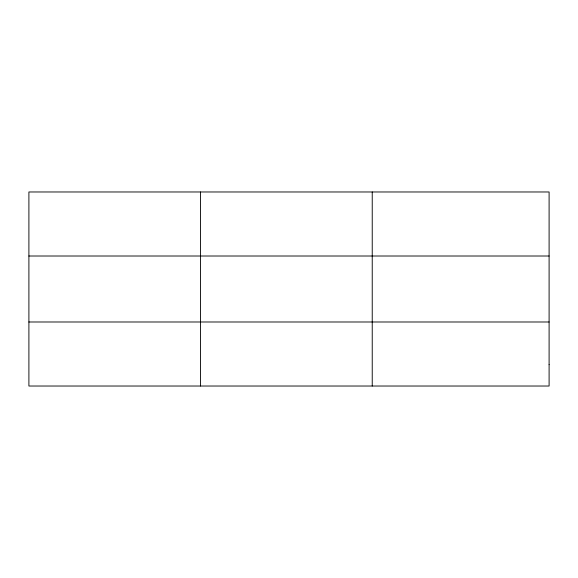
<?xml version="1.0" encoding="UTF-8"?>
<svg xmlns="http://www.w3.org/2000/svg" width="578" height="578" viewBox="0 0 578 578"><rect width="100%" height="100%" fill="white"/><g stroke="black" fill="none" stroke-linecap="round" stroke-linejoin="round"><path stroke-width="0.87" d="M200.566 191.975L200.566 386.025M372.232 191.975L372.232 386.025M28.9 256.011L549.1 256.011M28.9 321.989L549.1 321.989M549.1 364.675L549.1 386.025L28.9 386.025L28.9 191.975L549.1 191.975L549.1 364.675"/></g></svg>
